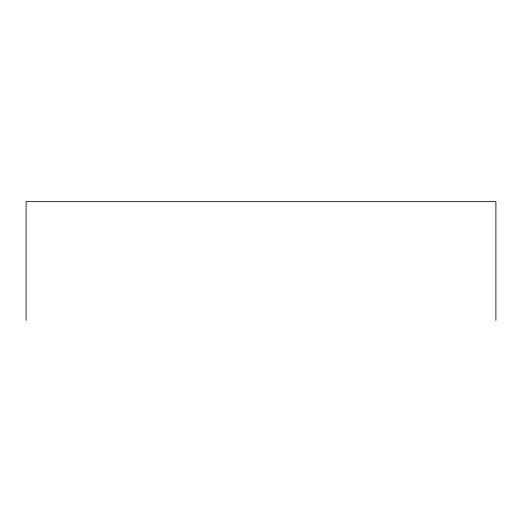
<?xml version="1.0" encoding="UTF-8"?>
<svg xmlns="http://www.w3.org/2000/svg" width="522" height="522" viewBox="0 0 522 522"><rect width="100%" height="100%" fill="white"/><g stroke="black" fill="none" stroke-linecap="round" stroke-linejoin="round"><path stroke-width="0.78" d="M495.9 320.338L495.9 201.662L26.1 201.662L26.1 320.338"/></g></svg>
